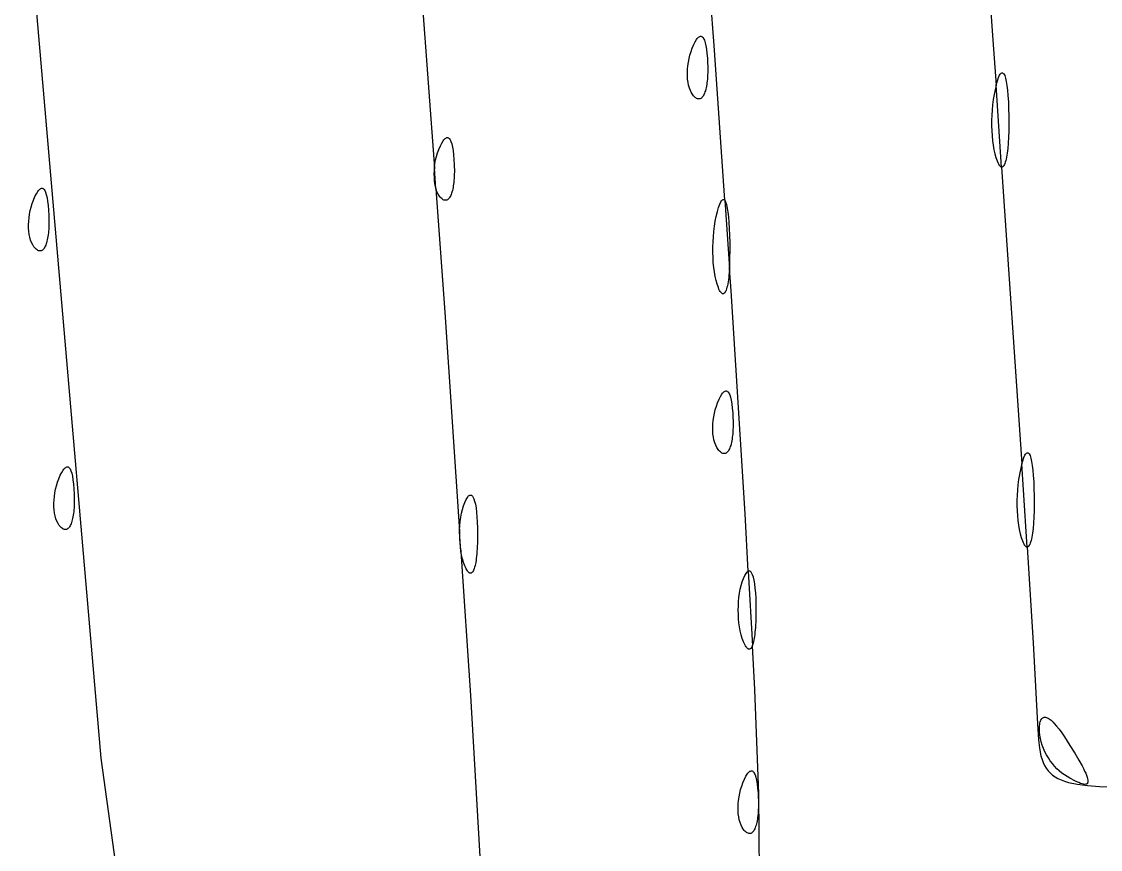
# Model space of a CAD drawing. Extents: x 70.3 to 133.4, y -81.7 to -32.
# Drawn here: x 70.9884 to 71.3264, y -65.6373 to -65.3779 of the extents above; entities that cross this region are included whole.
import ezdxf

# ---------------------------------------------------------------- set-up
doc = ezdxf.new("R2010")
doc.units = 0
doc.layers.add('BLACK', color=7, linetype='CONTINUOUS')

msp = doc.modelspace()

# ---------------------------------------------------------------- linework, layer by layer
at = {"layer": 'BLACK', "linetype": 'CONTINUOUS'}
for p, q in [((71.10521, -65.252749), (71.117742, -65.42383)), ((71.287904, -65.314834), (71.292732, -65.383717)), ((71.013332, -65.608698), (70.988447, -65.319769)), ((71.205372, -65.385385), (71.20217, -65.340757)), ((71.199018, -65.385107), (71.199469, -65.384207)), ((71.199469, -65.384207), (71.199902, -65.383497)), ((71.199902, -65.383497), (71.200111, -65.383213)), ((71.200111, -65.383213), (71.200316, -65.382976)), ((71.200316, -65.382976), (71.200515, -65.382785)), ((71.200515, -65.382785), (71.200709, -65.382642)), ((71.200709, -65.382642), (71.200898, -65.382545)), ((71.200898, -65.382545), (71.201081, -65.382495)), ((71.201081, -65.382495), (71.201259, -65.38249)), ((71.201259, -65.38249), (71.201431, -65.382532)), ((71.201431, -65.382532), (71.201597, -65.38262)), ((71.201597, -65.38262), (71.201756, -65.382754)), ((71.201756, -65.382754), (71.201909, -65.382933)), ((71.201909, -65.382933), (71.202056, -65.383158)), ((71.202056, -65.383158), (71.202197, -65.383428)), ((71.202197, -65.383428), (71.20233, -65.383743)), ((71.20233, -65.383743), (71.202576, -65.384509)), ((71.202576, -65.384509), (71.202793, -65.385453)), ((71.292732, -65.383717), (71.293695, -65.397873)), ((71.197811, -65.388389), (71.198151, -65.387284)), ((71.198151, -65.387284), (71.198551, -65.386198)), ((71.198551, -65.386198), (71.199018, -65.385107)), ((71.202793, -65.385453), (71.20298, -65.386575)), ((71.20298, -65.386575), (71.203135, -65.387873)), ((71.203135, -65.387873), (71.203258, -65.389347)), ((71.208711, -65.433874), (71.205372, -65.385385)), ((71.197149, -65.391734), (71.197311, -65.390621)), ((71.197311, -65.390621), (71.197531, -65.389504)), ((71.197531, -65.389504), (71.197811, -65.388389)), ((71.203258, -65.389347), (71.203347, -65.390994)), ((71.203347, -65.390994), (71.203372, -65.391767)), ((71.197002, -65.393913), (71.197046, -65.392834)), ((71.197015, -65.394964), (71.197002, -65.393913)), ((71.197046, -65.392834), (71.197149, -65.391734)), ((71.203351, -65.394633), (71.203316, -65.395288)), ((71.203375, -65.393952), (71.203351, -65.394633)), ((71.203372, -65.391767), (71.203385, -65.392519)), ((71.203386, -65.393247), (71.203375, -65.393952)), ((71.203385, -65.392519), (71.203386, -65.393247)), ((71.294463, -65.395425), (71.294821, -65.394671)), ((71.294821, -65.394671), (71.294995, -65.394395)), ((71.294995, -65.394395), (71.295166, -65.394186)), ((71.295166, -65.394186), (71.295334, -65.394043)), ((71.295334, -65.394043), (71.295498, -65.393965)), ((71.295498, -65.393965), (71.295659, -65.393952)), ((71.295659, -65.393952), (71.295815, -65.394004)), ((71.295815, -65.394004), (71.295967, -65.394118)), ((71.295967, -65.394118), (71.296114, -65.394296)), ((71.296114, -65.394296), (71.296393, -65.394837)), ((71.197087, -65.395979), (71.197015, -65.394964)), ((71.197216, -65.396949), (71.197087, -65.395979)), ((71.197402, -65.397868), (71.197216, -65.396949)), ((71.197645, -65.398727), (71.197402, -65.397868)), ((71.203064, -65.397649), (71.202974, -65.39817)), ((71.203143, -65.397099), (71.203064, -65.397649)), ((71.203211, -65.396522), (71.203143, -65.397099)), ((71.203269, -65.395918), (71.203211, -65.396522)), ((71.203316, -65.395288), (71.203269, -65.395918)), ((71.293695, -65.397873), (71.29337, -65.39924)), ((71.293695, -65.397873), (71.293722, -65.397759)), ((71.295438, -65.423486), (71.293695, -65.397873)), ((71.293722, -65.397759), (71.294097, -65.396452)), ((71.294097, -65.396452), (71.294463, -65.395425)), ((71.296393, -65.394837), (71.29665, -65.395622)), ((71.29665, -65.395622), (71.296884, -65.396647)), ((71.296884, -65.396647), (71.297092, -65.397905)), ((71.297092, -65.397905), (71.297273, -65.399392)), ((71.197944, -65.399519), (71.197645, -65.398727)), ((71.198299, -65.400236), (71.197944, -65.399519)), ((71.198711, -65.400869), (71.198299, -65.400236)), ((71.198937, -65.401152), (71.198711, -65.400869)), ((71.199178, -65.401412), (71.198937, -65.401152)), ((71.199423, -65.401638), (71.199178, -65.401412)), ((71.201917, -65.401244), (71.201747, -65.401481)), ((71.20208, -65.400972), (71.201917, -65.401244)), ((71.202234, -65.400667), (71.20208, -65.400972)), ((71.20238, -65.40033), (71.202234, -65.400667)), ((71.202518, -65.399959), (71.20238, -65.40033)), ((71.202646, -65.399558), (71.202518, -65.399959)), ((71.202765, -65.399125), (71.202646, -65.399558)), ((71.202874, -65.398663), (71.202765, -65.399125)), ((71.202974, -65.39817), (71.202874, -65.398663)), ((71.293068, -65.400779), (71.292816, -65.402364)), ((71.29337, -65.39924), (71.293068, -65.400779)), ((71.297273, -65.399392), (71.297423, -65.401103)), ((71.297423, -65.401103), (71.297542, -65.403033)), ((71.199663, -65.401821), (71.199423, -65.401638)), ((71.199898, -65.401963), (71.199663, -65.401821)), ((71.200128, -65.402065), (71.199898, -65.401963)), ((71.200353, -65.402125), (71.200128, -65.402065)), ((71.200463, -65.402141), (71.200353, -65.402125)), ((71.200571, -65.402147), (71.200463, -65.402141)), ((71.200678, -65.402143), (71.200571, -65.402147)), ((71.200784, -65.402129), (71.200678, -65.402143)), ((71.200888, -65.402106), (71.200784, -65.402129)), ((71.20099, -65.402073), (71.200888, -65.402106)), ((71.20119, -65.40198), (71.20099, -65.402073)), ((71.201383, -65.401849), (71.20119, -65.40198)), ((71.201568, -65.401683), (71.201383, -65.401849)), ((71.201747, -65.401481), (71.201568, -65.401683)), ((71.292614, -65.403982), (71.292461, -65.405622)), ((71.292816, -65.402364), (71.292614, -65.403982)), ((71.297542, -65.403033), (71.297627, -65.405177)), ((71.292358, -65.407271), (71.292304, -65.408916)), ((71.292461, -65.405622), (71.292358, -65.407271)), ((71.297627, -65.405177), (71.297676, -65.40753)), ((71.297676, -65.40753), (71.297685, -65.409905)), ((71.292304, -65.408916), (71.292299, -65.410546)), ((71.292299, -65.410546), (71.292344, -65.412149)), ((71.297685, -65.409905), (71.297654, -65.412114)), ((71.120736, -65.414963), (71.120941, -65.414726)), ((71.120941, -65.414726), (71.12114, -65.414536)), ((71.12114, -65.414536), (71.121334, -65.414392)), ((71.121334, -65.414392), (71.121523, -65.414295)), ((71.121523, -65.414295), (71.121706, -65.414245)), ((71.121706, -65.414245), (71.121884, -65.41424)), ((71.121884, -65.41424), (71.122056, -65.414282)), ((71.122056, -65.414282), (71.122222, -65.41437)), ((71.122222, -65.41437), (71.122381, -65.414504)), ((71.122381, -65.414504), (71.122534, -65.414683)), ((71.122534, -65.414683), (71.122681, -65.414908)), ((71.122681, -65.414908), (71.122822, -65.415178)), ((71.292344, -65.412149), (71.292437, -65.413712)), ((71.292437, -65.413712), (71.292579, -65.415223)), ((71.297584, -65.41415), (71.297478, -65.416005)), ((71.297654, -65.412114), (71.297584, -65.41415)), ((71.118776, -65.419034), (71.119176, -65.417948)), ((71.119176, -65.417948), (71.119643, -65.416857)), ((71.119643, -65.416857), (71.120094, -65.415957)), ((71.120094, -65.415957), (71.120527, -65.415247)), ((71.120527, -65.415247), (71.120736, -65.414963)), ((71.122822, -65.415178), (71.122955, -65.415493)), ((71.122955, -65.415493), (71.123201, -65.416259)), ((71.123201, -65.416259), (71.123418, -65.417203)), ((71.123418, -65.417203), (71.123605, -65.418325)), ((71.123605, -65.418325), (71.12376, -65.419623)), ((71.292579, -65.415223), (71.29277, -65.41667)), ((71.29277, -65.41667), (71.293009, -65.41804)), ((71.293009, -65.41804), (71.293297, -65.419322)), ((71.297336, -65.417673), (71.297253, -65.418434)), ((71.297478, -65.416005), (71.297336, -65.417673)), ((71.117936, -65.422371), (71.118156, -65.421254)), ((71.118156, -65.421254), (71.118436, -65.420139)), ((71.118436, -65.420139), (71.118776, -65.419034)), ((71.12376, -65.419623), (71.123883, -65.421097)), ((71.123883, -65.421097), (71.123972, -65.422744)), ((71.293297, -65.419322), (71.293633, -65.420503)), ((71.293633, -65.420503), (71.294016, -65.421572)), ((71.294016, -65.421572), (71.294219, -65.422041)), ((71.296722, -65.421477), (71.296594, -65.421927)), ((71.296843, -65.420973), (71.296722, -65.421477)), ((71.296957, -65.420416), (71.296843, -65.420973)), ((71.297063, -65.419806), (71.296957, -65.420416)), ((71.297162, -65.419145), (71.297063, -65.419806)), ((71.297253, -65.418434), (71.297162, -65.419145)), ((71.117671, -65.424584), (71.117627, -65.425663)), ((71.117742, -65.42383), (71.117671, -65.424584)), ((71.117742, -65.42383), (71.117774, -65.423484)), ((71.118214, -65.430282), (71.117742, -65.42383)), ((71.117774, -65.423484), (71.117936, -65.422371)), ((71.123972, -65.422744), (71.123997, -65.423517)), ((71.123997, -65.423517), (71.124011, -65.424269)), ((71.124011, -65.424997), (71.124, -65.425702)), ((71.124011, -65.424269), (71.124011, -65.424997)), ((71.294219, -65.422041), (71.294418, -65.422443)), ((71.294418, -65.422443), (71.294613, -65.422779)), ((71.294613, -65.422779), (71.294805, -65.423048)), ((71.294805, -65.423048), (71.294992, -65.423253)), ((71.294992, -65.423253), (71.295175, -65.423394)), ((71.295175, -65.423394), (71.295265, -65.42344)), ((71.295265, -65.42344), (71.295354, -65.423471)), ((71.295354, -65.423471), (71.295438, -65.423486)), ((71.295442, -65.423486), (71.295438, -65.423486)), ((71.295438, -65.423486), (71.301763, -65.516463)), ((71.295528, -65.423486), (71.295442, -65.423486)), ((71.295613, -65.423471), (71.295528, -65.423486)), ((71.295697, -65.42344), (71.295613, -65.423471)), ((71.29578, -65.423395), (71.295697, -65.42344)), ((71.295861, -65.423334), (71.29578, -65.423395)), ((71.29602, -65.423168), (71.295861, -65.423334)), ((71.296172, -65.422944), (71.29602, -65.423168)), ((71.296319, -65.422661), (71.296172, -65.422944)), ((71.29646, -65.422322), (71.296319, -65.422661)), ((71.296594, -65.421927), (71.29646, -65.422322)), ((71.117627, -65.425663), (71.11764, -65.426714)), ((71.11764, -65.426714), (71.117712, -65.427729)), ((71.117712, -65.427729), (71.117841, -65.428699)), ((71.123836, -65.428272), (71.123768, -65.428849)), ((71.123894, -65.427668), (71.123836, -65.428272)), ((71.123941, -65.427038), (71.123894, -65.427668)), ((71.123976, -65.426383), (71.123941, -65.427038)), ((71.124, -65.425702), (71.123976, -65.426383)), ((70.992643, -65.432732), (70.993094, -65.431832)), ((70.993094, -65.431832), (70.993527, -65.431122)), ((70.993527, -65.431122), (70.993736, -65.430838)), ((70.993736, -65.430838), (70.993941, -65.430601)), ((70.993941, -65.430601), (70.99414, -65.430411)), ((70.99414, -65.430411), (70.994334, -65.430267)), ((70.994334, -65.430267), (70.994523, -65.43017)), ((70.994523, -65.43017), (70.994706, -65.43012)), ((70.994706, -65.43012), (70.994884, -65.430115)), ((70.994884, -65.430115), (70.995056, -65.430157)), ((70.995056, -65.430157), (70.995222, -65.430245)), ((70.995222, -65.430245), (70.995381, -65.430379)), ((70.995381, -65.430379), (70.995534, -65.430558)), ((70.995534, -65.430558), (70.995681, -65.430783)), ((70.995681, -65.430783), (70.995821, -65.431053)), ((70.995821, -65.431053), (70.995955, -65.431368)), ((70.995955, -65.431368), (70.996201, -65.432134)), ((71.117841, -65.428699), (71.118027, -65.429618)), ((71.118027, -65.429618), (71.118214, -65.430282)), ((71.11827, -65.430477), (71.118214, -65.430282)), ((71.118214, -65.430282), (71.12105, -65.468996)), ((71.118569, -65.431269), (71.11827, -65.430477)), ((71.118924, -65.431986), (71.118569, -65.431269)), ((71.123143, -65.431709), (71.123005, -65.432079)), ((71.123271, -65.431308), (71.123143, -65.431709)), ((71.12339, -65.430875), (71.123271, -65.431308)), ((71.123499, -65.430412), (71.12339, -65.430875)), ((71.123599, -65.42992), (71.123499, -65.430412)), ((71.123689, -65.429399), (71.123599, -65.42992)), ((71.123768, -65.428849), (71.123689, -65.429399)), ((70.991436, -65.436014), (70.991776, -65.434909)), ((70.991776, -65.434909), (70.992176, -65.433823)), ((70.992176, -65.433823), (70.992643, -65.432732)), ((70.996201, -65.432134), (70.996418, -65.433078)), ((70.996418, -65.433078), (70.996605, -65.4342)), ((70.996605, -65.4342), (70.99676, -65.435498)), ((71.119336, -65.432619), (71.118924, -65.431986)), ((71.119562, -65.432902), (71.119336, -65.432619)), ((71.119803, -65.433162), (71.119562, -65.432902)), ((71.120048, -65.433388), (71.119803, -65.433162)), ((71.120288, -65.433571), (71.120048, -65.433388)), ((71.120523, -65.433713), (71.120288, -65.433571)), ((71.120753, -65.433814), (71.120523, -65.433713)), ((71.120978, -65.433875), (71.120753, -65.433814)), ((71.121088, -65.433891), (71.120978, -65.433875)), ((71.121196, -65.433897), (71.121088, -65.433891)), ((71.121303, -65.433893), (71.121196, -65.433897)), ((71.121409, -65.433879), (71.121303, -65.433893)), ((71.121513, -65.433856), (71.121409, -65.433879)), ((71.121615, -65.433823), (71.121513, -65.433856)), ((71.121815, -65.43373), (71.121615, -65.433823)), ((71.122008, -65.433599), (71.121815, -65.43373)), ((71.122193, -65.433433), (71.122008, -65.433599)), ((71.122372, -65.433231), (71.122193, -65.433433)), ((71.122542, -65.432993), (71.122372, -65.433231)), ((71.122705, -65.432722), (71.122542, -65.432993)), ((71.122859, -65.432417), (71.122705, -65.432722)), ((71.123005, -65.432079), (71.122859, -65.432417)), ((71.206784, -65.43614), (71.207151, -65.435112)), ((71.207151, -65.435112), (71.207508, -65.434358)), ((71.207508, -65.434358), (71.207683, -65.434083)), ((71.207683, -65.434083), (71.207854, -65.433874)), ((71.207854, -65.433874), (71.208022, -65.433731)), ((71.208022, -65.433731), (71.208186, -65.433653)), ((71.208186, -65.433653), (71.208346, -65.43364)), ((71.208346, -65.43364), (71.208503, -65.433691)), ((71.208503, -65.433691), (71.208654, -65.433806)), ((71.208654, -65.433806), (71.208711, -65.433874)), ((71.208711, -65.433874), (71.210187, -65.455316)), ((71.208801, -65.433983), (71.208711, -65.433874)), ((71.209081, -65.434525), (71.208801, -65.433983)), ((71.209338, -65.43531), (71.209081, -65.434525)), ((70.990774, -65.439359), (70.990936, -65.438246)), ((70.990936, -65.438246), (70.991156, -65.437129)), ((70.991156, -65.437129), (70.991436, -65.436014)), ((70.99676, -65.435498), (70.996883, -65.436971)), ((70.996883, -65.436971), (70.996972, -65.438619)), ((71.206058, -65.438928), (71.20641, -65.437447)), ((71.20641, -65.437447), (71.206784, -65.43614)), ((71.209572, -65.436334), (71.209338, -65.43531)), ((71.20978, -65.437592), (71.209572, -65.436334)), ((71.20996, -65.439079), (71.20978, -65.437592)), ((70.990627, -65.441538), (70.990671, -65.440459)), ((70.99064, -65.442589), (70.990627, -65.441538)), ((70.990671, -65.440459), (70.990774, -65.439359)), ((70.996972, -65.438619), (70.996997, -65.439392)), ((70.997, -65.441577), (70.996976, -65.442257)), ((70.996997, -65.439392), (70.99701, -65.440144)), ((70.997011, -65.440872), (70.997, -65.441577)), ((70.99701, -65.440144), (70.997011, -65.440872)), ((71.205504, -65.442052), (71.205756, -65.440467)), ((71.205756, -65.440467), (71.206058, -65.438928)), ((71.210111, -65.44079), (71.20996, -65.439079)), ((71.210229, -65.44272), (71.210111, -65.44079)), ((70.990712, -65.443604), (70.99064, -65.442589)), ((70.990841, -65.444574), (70.990712, -65.443604)), ((70.991027, -65.445493), (70.990841, -65.444574)), ((70.996689, -65.445274), (70.996599, -65.445795)), ((70.996768, -65.444724), (70.996689, -65.445274)), ((70.996836, -65.444147), (70.996768, -65.444724)), ((70.996894, -65.443543), (70.996836, -65.444147)), ((70.996941, -65.442913), (70.996894, -65.443543)), ((70.996976, -65.442257), (70.996941, -65.442913)), ((71.205045, -65.446958), (71.205149, -65.44531)), ((71.205149, -65.44531), (71.205301, -65.44367)), ((71.205301, -65.44367), (71.205504, -65.442052)), ((71.210314, -65.444864), (71.210229, -65.44272)), ((71.210363, -65.447217), (71.210314, -65.444864)), ((70.99127, -65.446352), (70.991027, -65.445493)), ((70.991569, -65.447144), (70.99127, -65.446352)), ((70.991924, -65.447861), (70.991569, -65.447144)), ((70.992336, -65.448494), (70.991924, -65.447861)), ((70.992562, -65.448777), (70.992336, -65.448494)), ((70.995705, -65.448597), (70.995542, -65.448868)), ((70.995859, -65.448292), (70.995705, -65.448597)), ((70.996005, -65.447954), (70.995859, -65.448292)), ((70.996143, -65.447584), (70.996005, -65.447954)), ((70.996271, -65.447183), (70.996143, -65.447584)), ((70.99639, -65.44675), (70.996271, -65.447183)), ((70.996499, -65.446287), (70.99639, -65.44675)), ((70.996599, -65.445795), (70.996499, -65.446287)), ((71.204987, -65.450234), (71.204992, -65.448604)), ((71.204992, -65.448604), (71.205045, -65.446958)), ((71.210373, -65.449592), (71.210363, -65.447217)), ((70.992803, -65.449037), (70.992562, -65.448777)), ((70.993048, -65.449262), (70.992803, -65.449037)), ((70.993288, -65.449446), (70.993048, -65.449262)), ((70.993523, -65.449588), (70.993288, -65.449446)), ((70.993753, -65.449689), (70.993523, -65.449588)), ((70.993978, -65.44975), (70.993753, -65.449689)), ((70.994088, -65.449766), (70.993978, -65.44975)), ((70.994196, -65.449772), (70.994088, -65.449766)), ((70.994303, -65.449768), (70.994196, -65.449772)), ((70.994409, -65.449754), (70.994303, -65.449768)), ((70.994513, -65.449731), (70.994409, -65.449754)), ((70.994615, -65.449698), (70.994513, -65.449731)), ((70.994815, -65.449605), (70.994615, -65.449698)), ((70.995008, -65.449474), (70.994815, -65.449605)), ((70.995193, -65.449308), (70.995008, -65.449474)), ((70.995372, -65.449106), (70.995193, -65.449308)), ((70.995542, -65.448868), (70.995372, -65.449106)), ((71.205032, -65.451837), (71.204987, -65.450234)), ((71.205125, -65.4534), (71.205032, -65.451837)), ((71.210272, -65.453837), (71.210342, -65.451801)), ((71.210342, -65.451801), (71.210373, -65.449592)), ((71.205267, -65.454911), (71.205125, -65.4534)), ((71.205458, -65.456358), (71.205267, -65.454911)), ((71.210187, -65.455316), (71.210165, -65.455692)), ((71.210187, -65.455316), (71.210272, -65.453837)), ((71.210668, -65.462307), (71.210187, -65.455316)), ((71.205697, -65.457728), (71.205458, -65.456358)), ((71.205985, -65.45901), (71.205697, -65.457728)), ((71.20985, -65.458833), (71.209751, -65.459494)), ((71.209941, -65.458121), (71.20985, -65.458833)), ((71.210024, -65.45736), (71.209941, -65.458121)), ((71.210165, -65.455692), (71.210024, -65.45736)), ((71.20632, -65.460191), (71.205985, -65.45901)), ((71.206704, -65.461259), (71.20632, -65.460191)), ((71.206906, -65.461729), (71.206704, -65.461259)), ((71.207105, -65.462131), (71.206906, -65.461729)), ((71.207301, -65.462466), (71.207105, -65.462131)), ((71.209148, -65.46201), (71.209007, -65.462349)), ((71.209282, -65.461615), (71.209148, -65.46201)), ((71.20941, -65.461165), (71.209282, -65.461615)), ((71.209531, -65.460661), (71.20941, -65.461165)), ((71.209644, -65.460103), (71.209531, -65.460661)), ((71.209751, -65.459494), (71.209644, -65.460103)), ((71.207492, -65.462736), (71.207301, -65.462466)), ((71.20768, -65.462941), (71.207492, -65.462736)), ((71.207863, -65.463081), (71.20768, -65.462941)), ((71.207953, -65.463128), (71.207863, -65.463081)), ((71.208042, -65.463159), (71.207953, -65.463128)), ((71.208129, -65.463174), (71.208042, -65.463159)), ((71.208216, -65.463174), (71.208129, -65.463174)), ((71.208301, -65.463159), (71.208216, -65.463174)), ((71.208385, -65.463128), (71.208301, -65.463159)), ((71.208468, -65.463082), (71.208385, -65.463128)), ((71.208549, -65.463022), (71.208468, -65.463082)), ((71.208707, -65.462856), (71.208549, -65.463022)), ((71.20886, -65.462631), (71.208707, -65.462856)), ((71.209007, -65.462349), (71.20886, -65.462631)), ((71.215076, -65.532155), (71.210668, -65.462307)), ((71.12105, -65.468996), (71.125644, -65.537649)), ((71.206956, -65.496232), (71.207406, -65.495332)), ((71.207406, -65.495332), (71.207839, -65.494622)), ((71.207839, -65.494622), (71.208049, -65.494338)), ((71.208049, -65.494338), (71.208253, -65.494101)), ((71.208253, -65.494101), (71.208453, -65.49391)), ((71.208453, -65.49391), (71.208647, -65.493767)), ((71.208647, -65.493767), (71.208836, -65.49367)), ((71.208836, -65.49367), (71.209019, -65.493619)), ((71.209019, -65.493619), (71.209197, -65.493615)), ((71.209197, -65.493615), (71.209368, -65.493657)), ((71.209368, -65.493657), (71.209534, -65.493745)), ((71.209534, -65.493745), (71.209694, -65.493879)), ((71.209694, -65.493879), (71.209847, -65.494058)), ((71.209847, -65.494058), (71.209994, -65.494283)), ((71.209994, -65.494283), (71.210134, -65.494553)), ((71.210134, -65.494553), (71.210267, -65.494868)), ((71.210267, -65.494868), (71.210513, -65.495633)), ((71.210513, -65.495633), (71.21073, -65.496578)), ((71.205749, -65.499513), (71.206089, -65.498409)), ((71.206089, -65.498409), (71.206488, -65.497323)), ((71.206488, -65.497323), (71.206956, -65.496232)), ((71.21073, -65.496578), (71.210917, -65.4977)), ((71.210917, -65.4977), (71.211073, -65.498998)), ((71.211073, -65.498998), (71.211195, -65.500471)), ((71.205087, -65.502859), (71.205248, -65.501746)), ((71.205248, -65.501746), (71.205469, -65.500628)), ((71.205469, -65.500628), (71.205749, -65.499513)), ((71.211195, -65.500471), (71.211284, -65.502119)), ((71.211284, -65.502119), (71.21131, -65.502892)), ((71.204939, -65.505038), (71.204984, -65.503959)), ((71.204953, -65.506089), (71.204939, -65.505038)), ((71.205024, -65.507104), (71.204953, -65.506089)), ((71.204984, -65.503959), (71.205087, -65.502859)), ((71.211289, -65.505757), (71.211253, -65.506413)), ((71.211312, -65.505077), (71.211289, -65.505757)), ((71.21131, -65.502892), (71.211323, -65.503644)), ((71.211324, -65.504372), (71.211312, -65.505077)), ((71.211323, -65.503644), (71.211324, -65.504372)), ((71.205153, -65.508075), (71.205024, -65.507104)), ((71.205339, -65.508993), (71.205153, -65.508075)), ((71.205582, -65.509852), (71.205339, -65.508993)), ((71.210912, -65.509295), (71.210812, -65.509787)), ((71.211001, -65.508774), (71.210912, -65.509295)), ((71.21108, -65.508224), (71.211001, -65.508774)), ((71.211149, -65.507647), (71.21108, -65.508224)), ((71.211207, -65.507043), (71.211149, -65.507647)), ((71.211253, -65.506413), (71.211207, -65.507043)), ((71.205881, -65.510644), (71.205582, -65.509852)), ((71.206237, -65.511361), (71.205881, -65.510644)), ((71.206648, -65.511994), (71.206237, -65.511361)), ((71.206875, -65.512277), (71.206648, -65.511994)), ((71.207115, -65.512537), (71.206875, -65.512277)), ((71.20736, -65.512762), (71.207115, -65.512537)), ((71.2076, -65.512946), (71.20736, -65.512762)), ((71.207836, -65.513088), (71.2076, -65.512946)), ((71.209506, -65.512808), (71.20932, -65.512974)), ((71.209684, -65.512606), (71.209506, -65.512808)), ((71.209855, -65.512368), (71.209684, -65.512606)), ((71.210017, -65.512097), (71.209855, -65.512368)), ((71.210172, -65.511792), (71.210017, -65.512097)), ((71.210318, -65.511454), (71.210172, -65.511792)), ((71.210455, -65.511084), (71.210318, -65.511454)), ((71.210583, -65.510683), (71.210455, -65.511084)), ((71.210702, -65.51025), (71.210583, -65.510683)), ((71.210812, -65.509787), (71.210702, -65.51025)), ((71.208066, -65.513189), (71.207836, -65.513088)), ((71.20829, -65.51325), (71.208066, -65.513189)), ((71.2084, -65.513266), (71.20829, -65.51325)), ((71.208509, -65.513272), (71.2084, -65.513266)), ((71.208616, -65.513268), (71.208509, -65.513272)), ((71.208721, -65.513254), (71.208616, -65.513268)), ((71.208825, -65.513231), (71.208721, -65.513254)), ((71.208928, -65.513198), (71.208825, -65.513231)), ((71.209127, -65.513105), (71.208928, -65.513198)), ((71.20932, -65.512974), (71.209127, -65.513105)), ((71.301763, -65.516463), (71.302034, -65.515515)), ((71.302034, -65.515515), (71.302401, -65.514487)), ((71.302401, -65.514487), (71.302758, -65.513733)), ((71.302758, -65.513733), (71.302933, -65.513458)), ((71.302933, -65.513458), (71.303104, -65.513249)), ((71.303104, -65.513249), (71.303272, -65.513105)), ((71.303272, -65.513105), (71.303436, -65.513028)), ((71.303436, -65.513028), (71.303596, -65.513015)), ((71.303596, -65.513015), (71.303752, -65.513066)), ((71.303752, -65.513066), (71.303904, -65.513181)), ((71.303904, -65.513181), (71.304051, -65.513358)), ((71.304051, -65.513358), (71.30433, -65.5139)), ((71.30433, -65.5139), (71.304588, -65.514685)), ((71.304588, -65.514685), (71.304822, -65.515709)), ((71.304822, -65.515709), (71.30503, -65.516967)), ((71.000581, -65.520044), (71.001031, -65.519144)), ((71.001031, -65.519144), (71.001464, -65.518434)), ((71.001464, -65.518434), (71.001674, -65.51815)), ((71.001674, -65.51815), (71.001878, -65.517913)), ((71.001878, -65.517913), (71.002078, -65.517723)), ((71.002078, -65.517723), (71.002272, -65.51758)), ((71.002272, -65.51758), (71.002461, -65.517483)), ((71.002461, -65.517483), (71.002644, -65.517432)), ((71.002644, -65.517432), (71.002821, -65.517428)), ((71.002821, -65.517428), (71.002993, -65.51747)), ((71.002993, -65.51747), (71.003159, -65.517558)), ((71.003159, -65.517558), (71.003319, -65.517691)), ((71.003319, -65.517691), (71.003472, -65.517871)), ((71.003472, -65.517871), (71.003619, -65.518095)), ((71.003619, -65.518095), (71.003759, -65.518365)), ((71.003759, -65.518365), (71.003892, -65.518681)), ((71.003892, -65.518681), (71.004138, -65.519446)), ((71.004138, -65.519446), (71.004355, -65.52039)), ((71.301308, -65.518303), (71.301006, -65.519842)), ((71.30166, -65.516822), (71.301308, -65.518303)), ((71.301763, -65.516463), (71.30166, -65.516822)), ((71.302321, -65.52467), (71.301763, -65.516463)), ((71.30503, -65.516967), (71.30521, -65.518455)), ((71.30521, -65.518455), (71.305361, -65.520166)), ((70.999374, -65.523326), (70.999714, -65.522222)), ((70.999714, -65.522222), (71.000113, -65.521136)), ((71.000113, -65.521136), (71.000581, -65.520044)), ((71.004355, -65.52039), (71.004542, -65.521512)), ((71.004542, -65.521512), (71.004698, -65.522811)), ((71.004698, -65.522811), (71.00482, -65.524284)), ((71.300551, -65.523045), (71.300398, -65.524684)), ((71.300753, -65.521427), (71.300551, -65.523045)), ((71.301006, -65.519842), (71.300753, -65.521427)), ((71.305361, -65.520166), (71.305479, -65.522096)), ((71.305479, -65.522096), (71.305564, -65.52424)), ((70.998712, -65.526672), (70.998873, -65.525559)), ((70.998873, -65.525559), (70.999094, -65.524441)), ((70.999094, -65.524441), (70.999374, -65.523326)), ((71.00482, -65.524284), (71.004909, -65.525931)), ((71.004909, -65.525931), (71.004935, -65.526705)), ((71.128466, -65.526531), (71.128652, -65.526384)), ((71.128652, -65.526384), (71.128833, -65.52629)), ((71.128833, -65.52629), (71.129011, -65.52625)), ((71.129011, -65.52625), (71.129183, -65.526262)), ((71.129183, -65.526262), (71.129351, -65.526326)), ((71.129351, -65.526326), (71.129513, -65.526441)), ((71.129513, -65.526441), (71.12967, -65.526606)), ((71.300295, -65.526333), (71.300241, -65.527979)), ((71.300398, -65.524684), (71.300295, -65.526333)), ((71.303456, -65.542549), (71.302321, -65.52467)), ((71.305564, -65.52424), (71.305613, -65.526593)), ((70.998564, -65.528851), (70.998609, -65.527772)), ((70.998578, -65.529902), (70.998564, -65.528851)), ((70.998609, -65.527772), (70.998712, -65.526672)), ((71.004913, -65.52957), (71.004878, -65.530226)), ((71.004937, -65.528889), (71.004913, -65.52957)), ((71.004935, -65.526705), (71.004948, -65.527456)), ((71.004949, -65.528185), (71.004937, -65.528889)), ((71.004948, -65.527456), (71.004949, -65.528185)), ((71.126556, -65.530773), (71.126892, -65.529639)), ((71.126892, -65.529639), (71.127279, -65.528577)), ((71.127279, -65.528577), (71.127687, -65.527669)), ((71.127687, -65.527669), (71.128083, -65.526989)), ((71.128083, -65.526989), (71.128276, -65.526733)), ((71.128276, -65.526733), (71.128466, -65.526531)), ((71.12967, -65.526606), (71.129822, -65.526821)), ((71.129822, -65.526821), (71.130106, -65.527399)), ((71.130106, -65.527399), (71.130365, -65.528168)), ((71.130365, -65.528168), (71.130596, -65.529124)), ((71.130596, -65.529124), (71.130797, -65.530262)), ((71.300241, -65.527979), (71.300237, -65.529609)), ((71.300237, -65.529609), (71.300281, -65.531212)), ((71.305622, -65.528968), (71.305591, -65.531177)), ((71.305613, -65.526593), (71.305622, -65.528968)), ((70.998649, -65.530916), (70.998578, -65.529902)), ((70.998778, -65.531887), (70.998649, -65.530916)), ((70.998964, -65.532806), (70.998778, -65.531887)), ((70.999207, -65.533665), (70.998964, -65.532806)), ((71.004537, -65.533108), (71.004437, -65.5336)), ((71.004626, -65.532586), (71.004537, -65.533108)), ((71.004705, -65.532037), (71.004626, -65.532586)), ((71.004774, -65.53146), (71.004705, -65.532037)), ((71.004832, -65.530856), (71.004774, -65.53146)), ((71.004878, -65.530226), (71.004832, -65.530856)), ((71.12586, -65.534498), (71.12604, -65.533212)), ((71.12604, -65.533212), (71.126272, -65.531967)), ((71.126272, -65.531967), (71.126556, -65.530773)), ((71.130797, -65.530262), (71.130966, -65.531577)), ((71.130966, -65.531577), (71.131102, -65.533063)), ((71.131102, -65.533063), (71.131201, -65.534715)), ((71.216074, -65.55014), (71.215076, -65.532155)), ((71.300281, -65.531212), (71.300375, -65.532775)), ((71.300375, -65.532775), (71.300517, -65.534286)), ((71.305522, -65.533212), (71.305415, -65.535068)), ((71.305591, -65.531177), (71.305522, -65.533212)), ((70.999506, -65.534457), (70.999207, -65.533665)), ((70.999862, -65.535173), (70.999506, -65.534457)), ((71.000273, -65.535806), (70.999862, -65.535173)), ((71.0005, -65.53609), (71.000273, -65.535806)), ((71.00074, -65.536349), (71.0005, -65.53609)), ((71.000985, -65.536575), (71.00074, -65.536349)), ((71.001225, -65.536759), (71.000985, -65.536575)), ((71.003309, -65.536418), (71.003131, -65.53662)), ((71.00348, -65.536181), (71.003309, -65.536418)), ((71.003642, -65.53591), (71.00348, -65.536181)), ((71.003797, -65.535605), (71.003642, -65.53591)), ((71.003943, -65.535267), (71.003797, -65.535605)), ((71.00408, -65.534897), (71.003943, -65.535267)), ((71.004208, -65.534495), (71.00408, -65.534897)), ((71.004327, -65.534063), (71.004208, -65.534495)), ((71.004437, -65.5336), (71.004327, -65.534063)), ((71.125653, -65.537152), (71.125731, -65.535815)), ((71.125731, -65.535815), (71.12586, -65.534498)), ((71.131201, -65.534715), (71.131262, -65.536529)), ((71.131262, -65.536529), (71.131282, -65.538499)), ((71.300517, -65.534286), (71.300708, -65.535732)), ((71.300708, -65.535732), (71.300947, -65.537103)), ((71.305415, -65.535068), (71.305274, -65.536735)), ((71.001461, -65.536901), (71.001225, -65.536759)), ((71.001691, -65.537002), (71.001461, -65.536901)), ((71.001915, -65.537063), (71.001691, -65.537002)), ((71.002025, -65.537078), (71.001915, -65.537063)), ((71.002134, -65.537084), (71.002025, -65.537078)), ((71.002241, -65.53708), (71.002134, -65.537084)), ((71.002346, -65.537066), (71.002241, -65.53708)), ((71.00245, -65.537043), (71.002346, -65.537066)), ((71.002553, -65.537011), (71.00245, -65.537043)), ((71.002752, -65.536917), (71.002553, -65.537011)), ((71.002945, -65.536787), (71.002752, -65.536917)), ((71.003131, -65.53662), (71.002945, -65.536787)), ((71.125644, -65.537649), (71.125627, -65.538499)), ((71.125627, -65.538499), (71.125653, -65.539846)), ((71.125644, -65.537649), (71.125653, -65.537152)), ((71.126062, -65.543903), (71.125644, -65.537649)), ((71.125653, -65.539846), (71.125731, -65.541183)), ((71.131282, -65.538499), (71.131262, -65.540469)), ((71.300947, -65.537103), (71.301235, -65.538385)), ((71.301235, -65.538385), (71.30157, -65.539566)), ((71.30157, -65.539566), (71.301954, -65.540634)), ((71.304894, -65.539479), (71.30478, -65.540036)), ((71.305001, -65.538869), (71.304894, -65.539479)), ((71.3051, -65.538208), (71.305001, -65.538869)), ((71.305191, -65.537496), (71.3051, -65.538208)), ((71.305274, -65.536735), (71.305191, -65.537496)), ((71.125731, -65.541183), (71.12586, -65.542499)), ((71.12586, -65.542499), (71.12604, -65.543785)), ((71.131156, -65.543129), (71.131102, -65.543935)), ((71.131201, -65.542282), (71.131156, -65.543129)), ((71.131236, -65.541395), (71.131201, -65.542282)), ((71.131262, -65.540469), (71.131236, -65.541395)), ((71.301954, -65.540634), (71.302156, -65.541104)), ((71.302156, -65.541104), (71.302355, -65.541506)), ((71.302355, -65.541506), (71.30255, -65.541841)), ((71.30255, -65.541841), (71.302742, -65.542111)), ((71.302742, -65.542111), (71.30293, -65.542315)), ((71.30293, -65.542315), (71.303113, -65.542456)), ((71.303113, -65.542456), (71.303203, -65.542503)), ((71.303203, -65.542503), (71.303292, -65.542534)), ((71.303292, -65.542534), (71.303379, -65.542549)), ((71.303379, -65.542549), (71.303456, -65.542549)), ((71.303466, -65.542549), (71.303456, -65.542549)), ((71.303456, -65.542549), (71.305361, -65.572538)), ((71.303551, -65.542534), (71.303466, -65.542549)), ((71.303635, -65.542503), (71.303551, -65.542534)), ((71.303717, -65.542457), (71.303635, -65.542503)), ((71.303799, -65.542397), (71.303717, -65.542457)), ((71.303957, -65.542231), (71.303799, -65.542397)), ((71.30411, -65.542006), (71.303957, -65.542231)), ((71.304257, -65.541724), (71.30411, -65.542006)), ((71.304397, -65.541385), (71.304257, -65.541724)), ((71.304532, -65.54099), (71.304397, -65.541385)), ((71.304659, -65.54054), (71.304532, -65.54099)), ((71.30478, -65.540036), (71.304659, -65.54054)), ((71.12604, -65.543785), (71.126062, -65.543903)), ((71.126272, -65.545031), (71.126062, -65.543903)), ((71.126062, -65.543903), (71.129082, -65.589043)), ((71.126556, -65.546225), (71.126272, -65.545031)), ((71.126892, -65.547358), (71.126556, -65.546225)), ((71.130797, -65.546735), (71.130701, -65.547327)), ((71.130886, -65.5461), (71.130797, -65.546735)), ((71.130966, -65.545421), (71.130886, -65.5461)), ((71.131038, -65.544699), (71.130966, -65.545421)), ((71.131102, -65.543935), (71.131038, -65.544699)), ((71.127279, -65.548421), (71.126892, -65.547358)), ((71.127484, -65.548903), (71.127279, -65.548421)), ((71.127687, -65.549328), (71.127484, -65.548903)), ((71.127886, -65.549697), (71.127687, -65.549328)), ((71.128083, -65.550009), (71.127886, -65.549697)), ((71.128276, -65.550265), (71.128083, -65.550009)), ((71.129967, -65.549912), (71.129822, -65.550176)), ((71.130106, -65.549599), (71.129967, -65.549912)), ((71.130239, -65.549238), (71.130106, -65.549599)), ((71.130365, -65.548829), (71.130239, -65.549238)), ((71.130484, -65.548374), (71.130365, -65.548829)), ((71.130596, -65.547873), (71.130484, -65.548374)), ((71.130701, -65.547327), (71.130596, -65.547873)), ((71.216146, -65.550103), (71.216074, -65.55014)), ((71.216323, -65.550062), (71.216146, -65.550103)), ((71.216496, -65.550074), (71.216323, -65.550062)), ((71.216663, -65.550138), (71.216496, -65.550074)), ((71.128466, -65.550467), (71.128276, -65.550265)), ((71.128652, -65.550614), (71.128466, -65.550467)), ((71.128743, -65.550667), (71.128652, -65.550614)), ((71.128833, -65.550707), (71.128743, -65.550667)), ((71.128922, -65.550734), (71.128833, -65.550707)), ((71.129011, -65.550748), (71.128922, -65.550734)), ((71.129097, -65.550748), (71.129011, -65.550748)), ((71.129183, -65.550736), (71.129097, -65.550748)), ((71.129268, -65.55071), (71.129183, -65.550736)), ((71.129351, -65.550672), (71.129268, -65.55071)), ((71.129433, -65.550621), (71.129351, -65.550672)), ((71.129513, -65.550557), (71.129433, -65.550621)), ((71.12967, -65.550392), (71.129513, -65.550557)), ((71.129822, -65.550176), (71.12967, -65.550392)), ((71.213869, -65.554585), (71.214204, -65.553452)), ((71.214204, -65.553452), (71.214591, -65.552389)), ((71.214591, -65.552389), (71.214999, -65.551482)), ((71.214999, -65.551482), (71.215396, -65.550801)), ((71.215396, -65.550801), (71.215589, -65.550545)), ((71.215589, -65.550545), (71.215778, -65.550343)), ((71.215778, -65.550343), (71.215964, -65.550196)), ((71.215964, -65.550196), (71.216074, -65.55014)), ((71.216074, -65.55014), (71.217372, -65.573516)), ((71.216826, -65.550253), (71.216663, -65.550138)), ((71.216983, -65.550418), (71.216826, -65.550253)), ((71.217134, -65.550634), (71.216983, -65.550418)), ((71.217419, -65.551211), (71.217134, -65.550634)), ((71.217678, -65.551981), (71.217419, -65.551211)), ((71.217909, -65.552937), (71.217678, -65.551981)), ((71.21811, -65.554075), (71.217909, -65.552937)), ((71.213353, -65.557025), (71.213585, -65.55578)), ((71.213585, -65.55578), (71.213869, -65.554585)), ((71.218279, -65.555389), (71.21811, -65.554075)), ((71.218414, -65.556875), (71.218279, -65.555389)), ((71.218513, -65.558527), (71.218414, -65.556875)), ((71.212966, -65.560964), (71.213043, -65.559627)), ((71.213043, -65.559627), (71.213172, -65.558311)), ((71.213172, -65.558311), (71.213353, -65.557025)), ((71.218574, -65.560341), (71.218513, -65.558527)), ((71.21294, -65.562311), (71.212966, -65.560964)), ((71.212966, -65.563658), (71.21294, -65.562311)), ((71.218595, -65.562311), (71.218574, -65.560341)), ((71.218574, -65.564281), (71.218595, -65.562311)), ((71.213043, -65.564995), (71.212966, -65.563658)), ((71.213172, -65.566312), (71.213043, -65.564995)), ((71.213353, -65.567598), (71.213172, -65.566312)), ((71.218414, -65.567747), (71.218468, -65.566942)), ((71.218468, -65.566942), (71.218513, -65.566095)), ((71.218513, -65.566095), (71.218549, -65.565208)), ((71.218549, -65.565208), (71.218574, -65.564281)), ((71.213585, -65.568843), (71.213353, -65.567598)), ((71.213869, -65.570037), (71.213585, -65.568843)), ((71.214204, -65.571171), (71.213869, -65.570037)), ((71.21811, -65.570548), (71.218199, -65.569912)), ((71.218199, -65.569912), (71.218279, -65.569233)), ((71.218279, -65.569233), (71.218351, -65.568511)), ((71.218351, -65.568511), (71.218414, -65.567747)), ((71.214591, -65.572233), (71.214204, -65.571171)), ((71.214797, -65.572716), (71.214591, -65.572233)), ((71.214999, -65.573141), (71.214797, -65.572716)), ((71.215199, -65.573509), (71.214999, -65.573141)), ((71.215396, -65.573821), (71.215199, -65.573509)), ((71.21728, -65.573724), (71.217134, -65.573989)), ((71.217372, -65.573516), (71.21728, -65.573724)), ((71.217372, -65.573516), (71.217419, -65.573411)), ((71.218134, -65.587237), (71.217372, -65.573516)), ((71.217419, -65.573411), (71.217552, -65.57305)), ((71.217552, -65.57305), (71.217678, -65.572642)), ((71.217678, -65.572642), (71.217797, -65.572187)), ((71.217797, -65.572187), (71.217909, -65.571686)), ((71.217909, -65.571686), (71.218013, -65.571139)), ((71.218013, -65.571139), (71.21811, -65.570548)), ((71.305361, -65.572538), (71.306623, -65.596045)), ((71.215589, -65.574078), (71.215396, -65.573821)), ((71.215778, -65.574279), (71.215589, -65.574078)), ((71.215964, -65.574426), (71.215778, -65.574279)), ((71.216056, -65.57448), (71.215964, -65.574426)), ((71.216146, -65.57452), (71.216056, -65.57448)), ((71.216235, -65.574547), (71.216146, -65.57452)), ((71.216323, -65.57456), (71.216235, -65.574547)), ((71.21641, -65.574561), (71.216323, -65.57456)), ((71.216496, -65.574548), (71.21641, -65.574561)), ((71.21658, -65.574523), (71.216496, -65.574548)), ((71.216663, -65.574485), (71.21658, -65.574523)), ((71.216745, -65.574433), (71.216663, -65.574485)), ((71.216826, -65.57437), (71.216745, -65.574433)), ((71.216983, -65.574204), (71.216826, -65.57437)), ((71.217134, -65.573989), (71.216983, -65.574204)), ((71.219383, -65.619858), (71.218134, -65.587237)), ((71.129082, -65.589043), (71.132536, -65.64947)), ((71.306623, -65.596045), (71.306745, -65.59964)), ((71.307449, -65.597727), (71.307534, -65.597369)), ((71.307534, -65.597369), (71.307634, -65.59705)), ((71.307634, -65.59705), (71.307751, -65.596769)), ((71.307751, -65.596769), (71.307884, -65.596527)), ((71.307884, -65.596527), (71.308032, -65.596323)), ((71.308032, -65.596323), (71.308196, -65.596157)), ((71.308196, -65.596157), (71.308375, -65.596029)), ((71.308375, -65.596029), (71.308568, -65.595939)), ((71.308568, -65.595939), (71.308776, -65.595888)), ((71.308776, -65.595888), (71.308998, -65.595874)), ((71.308998, -65.595874), (71.309234, -65.595898)), ((71.309234, -65.595898), (71.309484, -65.595959)), ((71.309484, -65.595959), (71.309747, -65.596059)), ((71.309747, -65.596059), (71.310023, -65.596195)), ((71.310023, -65.596195), (71.310311, -65.59637)), ((71.310311, -65.59637), (71.310613, -65.596581)), ((71.310613, -65.596581), (71.310926, -65.59683)), ((71.310926, -65.59683), (71.311251, -65.597116)), ((71.311251, -65.597116), (71.311588, -65.597439)), ((71.306745, -65.59964), (71.306951, -65.602818)), ((71.307282, -65.599546), (71.307298, -65.599033)), ((71.307311, -65.600534), (71.307282, -65.599546)), ((71.307298, -65.599033), (71.307331, -65.598559)), ((71.30742, -65.601545), (71.307311, -65.600534)), ((71.307331, -65.598559), (71.307382, -65.598124)), ((71.307382, -65.598124), (71.307449, -65.597727)), ((71.311588, -65.597439), (71.311937, -65.597799)), ((71.311937, -65.597799), (71.312666, -65.598629)), ((71.312666, -65.598629), (71.313438, -65.599606)), ((71.313438, -65.599606), (71.314249, -65.60073)), ((71.314249, -65.60073), (71.315098, -65.601999)), ((71.306951, -65.602818), (71.30728, -65.605605)), ((71.307605, -65.602571), (71.30742, -65.601545)), ((71.307861, -65.603604), (71.307605, -65.602571)), ((71.308186, -65.604637), (71.307861, -65.603604)), ((71.315098, -65.601999), (71.31683, -65.604712)), ((71.30728, -65.605605), (71.307772, -65.608027)), ((71.308575, -65.605663), (71.308186, -65.604637)), ((71.309023, -65.606674), (71.308575, -65.605663)), ((71.309528, -65.607664), (71.309023, -65.606674)), ((71.31683, -65.604712), (71.318332, -65.607138)), ((71.318332, -65.607138), (71.319602, -65.609282)), ((71.060252, -65.943403), (71.013332, -65.608698)), ((71.307772, -65.608027), (71.308092, -65.609109)), ((71.308092, -65.609109), (71.308467, -65.610109)), ((71.308467, -65.610109), (71.308903, -65.611029)), ((71.310085, -65.608624), (71.309528, -65.607664)), ((71.310689, -65.609547), (71.310085, -65.608624)), ((71.311337, -65.610426), (71.310689, -65.609547)), ((71.312026, -65.611254), (71.311337, -65.610426)), ((71.319602, -65.609282), (71.320641, -65.611149)), ((71.215344, -65.614394), (71.215777, -65.613684)), ((71.215777, -65.613684), (71.215986, -65.6134)), ((71.215986, -65.6134), (71.216191, -65.613163)), ((71.216191, -65.613163), (71.21639, -65.612973)), ((71.21639, -65.612973), (71.216584, -65.612829)), ((71.216584, -65.612829), (71.216773, -65.612732)), ((71.216773, -65.612732), (71.216956, -65.612682)), ((71.216956, -65.612682), (71.217134, -65.612678)), ((71.217134, -65.612678), (71.217306, -65.61272)), ((71.217306, -65.61272), (71.217472, -65.612807)), ((71.217472, -65.612807), (71.217631, -65.612941)), ((71.217631, -65.612941), (71.217784, -65.61312)), ((71.217784, -65.61312), (71.217931, -65.613345)), ((71.217931, -65.613345), (71.218072, -65.613615)), ((71.218072, -65.613615), (71.218205, -65.613931)), ((71.218205, -65.613931), (71.218451, -65.614696)), ((71.308903, -65.611029), (71.309405, -65.611875)), ((71.309405, -65.611875), (71.309977, -65.612648)), ((71.309977, -65.612648), (71.310625, -65.613351)), ((71.310625, -65.613351), (71.311354, -65.613988)), ((71.311354, -65.613988), (71.312168, -65.614563)), ((71.31275, -65.612024), (71.312026, -65.611254)), ((71.313506, -65.612727), (71.31275, -65.612024)), ((71.31429, -65.613356), (71.313506, -65.612727)), ((71.315098, -65.613905), (71.31429, -65.613356)), ((71.31683, -65.614943), (71.315098, -65.613905)), ((71.320641, -65.611149), (71.321074, -65.61198)), ((71.321074, -65.61198), (71.32145, -65.612744)), ((71.32145, -65.612744), (71.321767, -65.613441)), ((71.321767, -65.613441), (71.322027, -65.614073)), ((71.322027, -65.614073), (71.322229, -65.614639)), ((71.213686, -65.618576), (71.214026, -65.617471)), ((71.214026, -65.617471), (71.214426, -65.616385)), ((71.214426, -65.616385), (71.214893, -65.615294)), ((71.214893, -65.615294), (71.215344, -65.614394)), ((71.218451, -65.614696), (71.218668, -65.61564)), ((71.218668, -65.61564), (71.218855, -65.616762)), ((71.218855, -65.616762), (71.21901, -65.618061)), ((71.312168, -65.614563), (71.313073, -65.615077)), ((71.313073, -65.615077), (71.314073, -65.615535)), ((71.314073, -65.615535), (71.315174, -65.615939)), ((71.315174, -65.615939), (71.31638, -65.616293)), ((71.31638, -65.616293), (71.319129, -65.616861)), ((71.318332, -65.615767), (71.31683, -65.614943)), ((71.318996, -65.616099), (71.318332, -65.615767)), ((71.319602, -65.616375), (71.318996, -65.616099)), ((71.319129, -65.616861), (71.322359, -65.617266)), ((71.320151, -65.616595), (71.319602, -65.616375)), ((71.320641, -65.616758), (71.320151, -65.616595)), ((71.321074, -65.616865), (71.320641, -65.616758)), ((71.32145, -65.616914), (71.321074, -65.616865)), ((71.321767, -65.616904), (71.32145, -65.616914)), ((71.322027, -65.616835), (71.321767, -65.616904)), ((71.322135, -65.616778), (71.322027, -65.616835)), ((71.322229, -65.616706), (71.322135, -65.616778)), ((71.322229, -65.614639), (71.322374, -65.615141)), ((71.322309, -65.616619), (71.322229, -65.616706)), ((71.322374, -65.616517), (71.322309, -65.616619)), ((71.322359, -65.617266), (71.326111, -65.617533)), ((71.322374, -65.615141), (71.32246, -65.615579)), ((71.32246, -65.616266), (71.322374, -65.616517)), ((71.32246, -65.615579), (71.322489, -65.615954)), ((71.322489, -65.615954), (71.32246, -65.616266)), ((71.326111, -65.617533), (71.330425, -65.617686)), ((71.213024, -65.621922), (71.213186, -65.620809)), ((71.213186, -65.620809), (71.213406, -65.619691)), ((71.213406, -65.619691), (71.213686, -65.618576)), ((71.21901, -65.618061), (71.219133, -65.619534)), ((71.219133, -65.619534), (71.219222, -65.621181)), ((71.219848, -65.665499), (71.219383, -65.619858)), ((71.212877, -65.624101), (71.212921, -65.623022)), ((71.21289, -65.625152), (71.212877, -65.624101)), ((71.212921, -65.623022), (71.213024, -65.621922)), ((71.219222, -65.621181), (71.219247, -65.621955)), ((71.21925, -65.624139), (71.219226, -65.62482)), ((71.219247, -65.621955), (71.219261, -65.622706)), ((71.219261, -65.623435), (71.21925, -65.624139)), ((71.219261, -65.622706), (71.219261, -65.623435)), ((71.212962, -65.626166), (71.21289, -65.625152)), ((71.213091, -65.627137), (71.212962, -65.626166)), ((71.213277, -65.628056), (71.213091, -65.627137)), ((71.218939, -65.627836), (71.218849, -65.628358)), ((71.219018, -65.627287), (71.218939, -65.627836)), ((71.219086, -65.62671), (71.219018, -65.627287)), ((71.219144, -65.626106), (71.219086, -65.62671)), ((71.219191, -65.625476), (71.219144, -65.626106)), ((71.219226, -65.62482), (71.219191, -65.625476)), ((71.21352, -65.628915), (71.213277, -65.628056)), ((71.213819, -65.629707), (71.21352, -65.628915)), ((71.214174, -65.630423), (71.213819, -65.629707)), ((71.214586, -65.631056), (71.214174, -65.630423)), ((71.214812, -65.63134), (71.214586, -65.631056)), ((71.217955, -65.63116), (71.217792, -65.631431)), ((71.218109, -65.630855), (71.217955, -65.63116)), ((71.218255, -65.630517), (71.218109, -65.630855)), ((71.218393, -65.630147), (71.218255, -65.630517)), ((71.218521, -65.629745), (71.218393, -65.630147)), ((71.21864, -65.629313), (71.218521, -65.629745)), ((71.218749, -65.62885), (71.21864, -65.629313)), ((71.218849, -65.628358), (71.218749, -65.62885)), ((71.215053, -65.631599), (71.214812, -65.63134)), ((71.215298, -65.631825), (71.215053, -65.631599)), ((71.215538, -65.632009), (71.215298, -65.631825)), ((71.215773, -65.632151), (71.215538, -65.632009)), ((71.216003, -65.632252), (71.215773, -65.632151)), ((71.216228, -65.632313), (71.216003, -65.632252)), ((71.216338, -65.632328), (71.216228, -65.632313)), ((71.216446, -65.632334), (71.216338, -65.632328)), ((71.216553, -65.63233), (71.216446, -65.632334)), ((71.216659, -65.632317), (71.216553, -65.63233)), ((71.216763, -65.632293), (71.216659, -65.632317)), ((71.216865, -65.632261), (71.216763, -65.632293)), ((71.217065, -65.632167), (71.216865, -65.632261)), ((71.217258, -65.632037), (71.217065, -65.632167)), ((71.217443, -65.63187), (71.217258, -65.632037)), ((71.217622, -65.631668), (71.217443, -65.63187)), ((71.217792, -65.631431), (71.217622, -65.631668))]:
    msp.add_line(p, q, dxfattribs=at)

doc.saveas('drawing.dxf')
